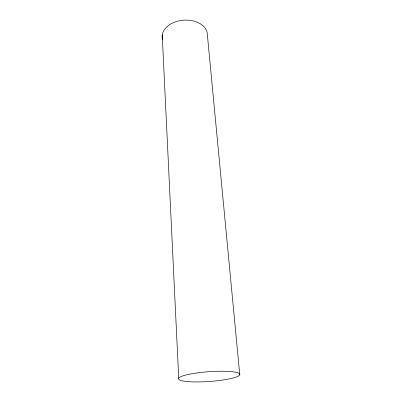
<?xml version="1.0" encoding="UTF-8"?>
<svg xmlns="http://www.w3.org/2000/svg" width="402" height="402" viewBox="0 0 402 402"><rect width="100%" height="100%" fill="white"/><g stroke="black" fill="none" stroke-linecap="round" stroke-linejoin="round"><path stroke-width="0.6" d="M239.778 374.8A30.768 4.884 -4.1 0 0 195.769 373.116A30.768 4.884 -4.1 0 0 191.945 381.845A30.768 4.884 -4.1 0 0 239.778 374.8L207.402 35.185A22.683 15.557 -4.1 0 0 182.769 20.256A22.683 15.557 -4.1 0 0 162.544 39.592M162.222 34.964L178.719 378.091"/></g></svg>
